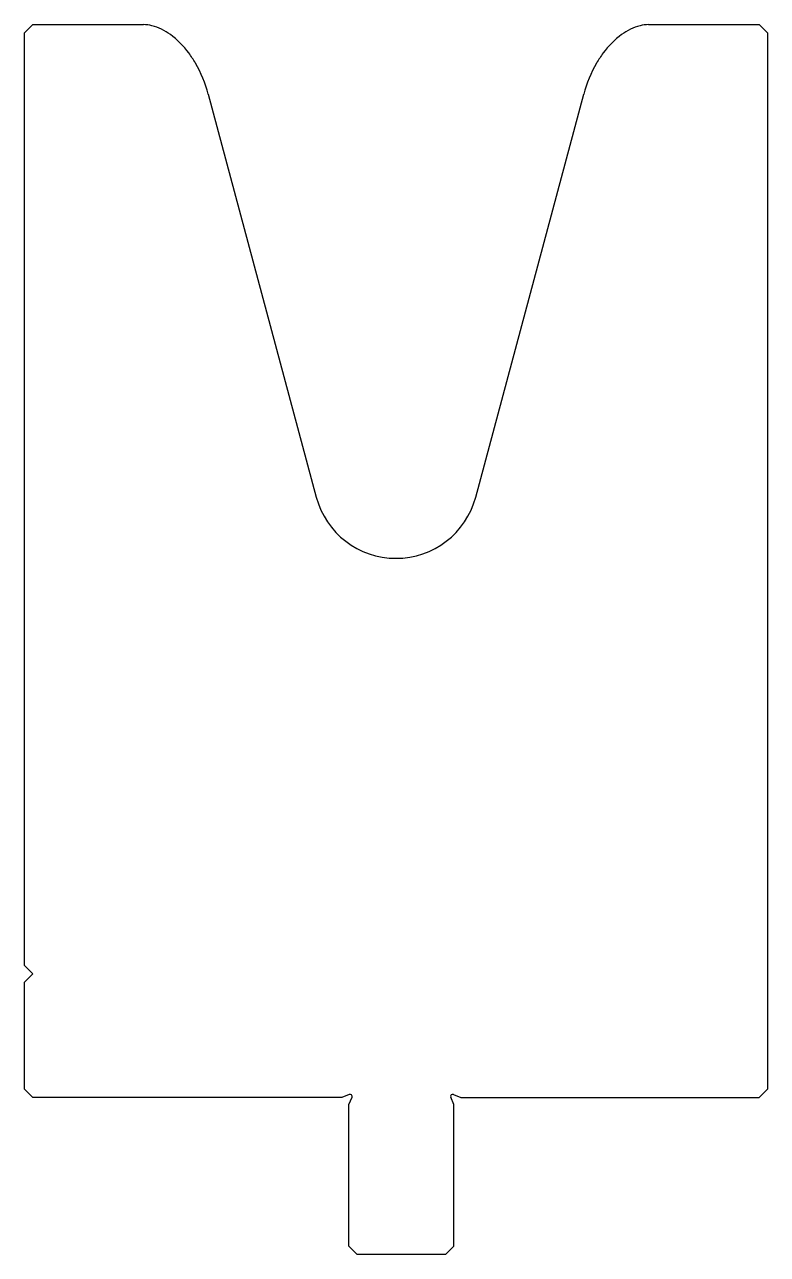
# Model space of a CAD drawing. Header units: metres. Extents: x 55 to 145, y 72 to 221.
import ezdxf

# ---------------------------------------------------------------- set-up
doc = ezdxf.new("R2010")
doc.units = ezdxf.units.M

msp = doc.modelspace()

# ---------------------------------------------------------------- linework, layer by layer
for p, q in [((56.467985, 220.53933), (55.467985, 219.53933)), ((56.467985, 220.53933), (69.863389, 220.53933)), ((131.072581, 220.53933), (144.467985, 220.53933)), ((145.467985, 219.53933), (144.467985, 220.53933)), ((55.467985, 106.53933), (55.467985, 219.53933)), ((145.467985, 219.53933), (145.467985, 91.53933)), ((77.723964, 212.119903), (90.808727, 163.286902)), ((110.127243, 163.286902), (123.212006, 212.119903)), ((55.467985, 106.53933), (56.467985, 105.53933)), ((56.467985, 105.53933), (55.467985, 104.53933)), ((55.467985, 91.53933), (55.467985, 104.53933)), ((55.467985, 91.53933), (56.467985, 90.53933)), ((94.811415, 90.909401), (93.917985, 90.53933)), ((107.424555, 90.909401), (108.317985, 90.53933)), ((144.467985, 90.53933), (145.467985, 91.53933)), ((93.917985, 90.53933), (56.467985, 90.53933)), ((94.767985, 89.68933), (95.138056, 90.58276)), ((94.767985, 72.53933), (94.767985, 89.68933)), ((107.467985, 89.68933), (107.097914, 90.58276)), ((107.467985, 72.53933), (107.467985, 89.68933)), ((108.317985, 90.53933), (144.467985, 90.53933)), ((94.767985, 72.53933), (95.767985, 71.53933)), ((106.467985, 71.53933), (95.767985, 71.53933)), ((106.467985, 71.53933), (107.467985, 72.53933))]:
    msp.add_line(p, q)
for centre, radius, start, end in [((69.863389, 216.53933), 4, 74.917259, 90), ((131.072581, 216.53933), 4, 90, 105.082741), ((69.160812, 213.932342), 6.7, 53.700057, 74.917259), ((66.911165, 210.869812), 10.5, 36.382148, 53.700057), ((134.024804, 210.869812), 10.5, 126.299943, 143.617852), ((131.775157, 213.932342), 6.7, 105.082741, 126.299943), ((64.656945, 209.208942), 13.3, 30.022079, 36.382148), ((136.279025, 209.208942), 13.3, 143.617852, 149.977921), ((62.752113, 208.108208), 15.5, 15, 30.022079), ((138.183857, 208.108208), 15.5, 149.977921, 165), ((100.467985, 165.875093), 10, 195, 345), ((94.907086, 90.678431), 0.25, 337.5, 112.5), ((107.328884, 90.678431), 0.25, 67.5, 202.5)]:
    msp.add_arc(centre, radius, start, end)

doc.saveas('drawing.dxf')
